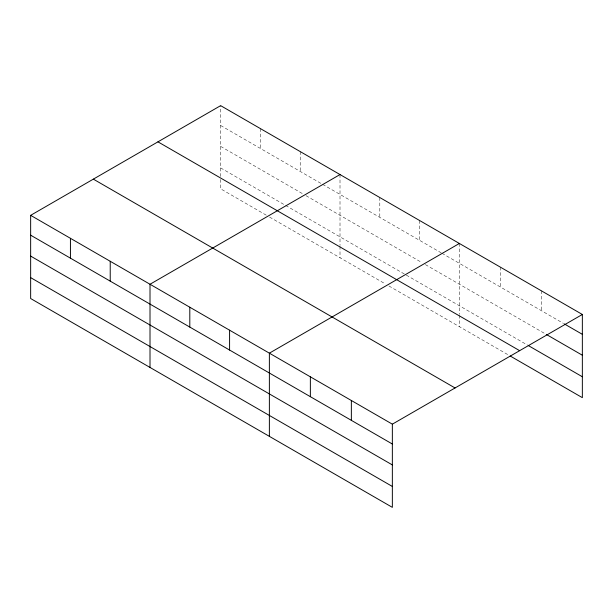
<?xml version="1.0" encoding="UTF-8"?>
<svg xmlns="http://www.w3.org/2000/svg" width="613" height="613" viewBox="0 0 613 613"><rect width="100%" height="100%" fill="white"/><g stroke="black" fill="none" stroke-linecap="round" stroke-linejoin="round"><path stroke-width="0.46" stroke-dasharray="3.06 2.3" d="M220.649 176.483L220.649 105.643M220.649 125.496L321.779 183.885M322.607 184.36L441.138 252.794M441.965 253.276L563.493 323.434M220.649 146.4L302.715 193.777M306.025 195.693L422.073 262.686M425.391 264.601L545.455 333.924M220.649 167.931L405.492 274.655M406.319 275.13L527.418 345.042M266.241 215.155L220.649 188.835L220.649 177.433M269.559 217.071L385.6 284.064M388.918 285.98L508.56 355.057M541.356 290.8L541.356 310.661M500.361 267.138L500.361 286.991M459.375 243.468L459.375 314.308M459.375 315.258L459.375 326.66M419.583 220.496L419.583 240.35M379.799 197.524L379.799 217.385M340.008 174.559L340.008 245.399M340.008 246.349L340.008 257.744M300.224 151.587L300.224 171.441M260.441 128.615L260.441 148.469"/><path stroke-width="0.92" d="M30.65 215.339L392.351 424.165L392.351 507.357L30.65 298.531L30.65 215.339L220.649 105.643L582.35 314.469L582.35 397.661L510.2 356.007M340.008 174.559L150.009 284.256L150.009 367.44M459.375 243.468L269.375 353.165L269.375 436.356M392.351 424.165L582.35 314.469M564.312 323.909L582.35 334.323M546.275 334.399L582.35 355.226M528.237 345.517L582.35 376.757M157.947 141.841L519.648 350.667M93.352 179.142L455.053 387.968M30.65 235.193L392.351 444.019M30.65 256.096L392.351 464.922M30.65 277.628L392.351 486.454M351.356 400.496L351.356 420.349M310.362 376.834L310.362 396.688M229.584 330.192L229.584 350.046M189.8 307.22L189.8 327.081M110.225 261.284L110.225 281.137M70.434 238.311L70.434 258.165"/></g></svg>
